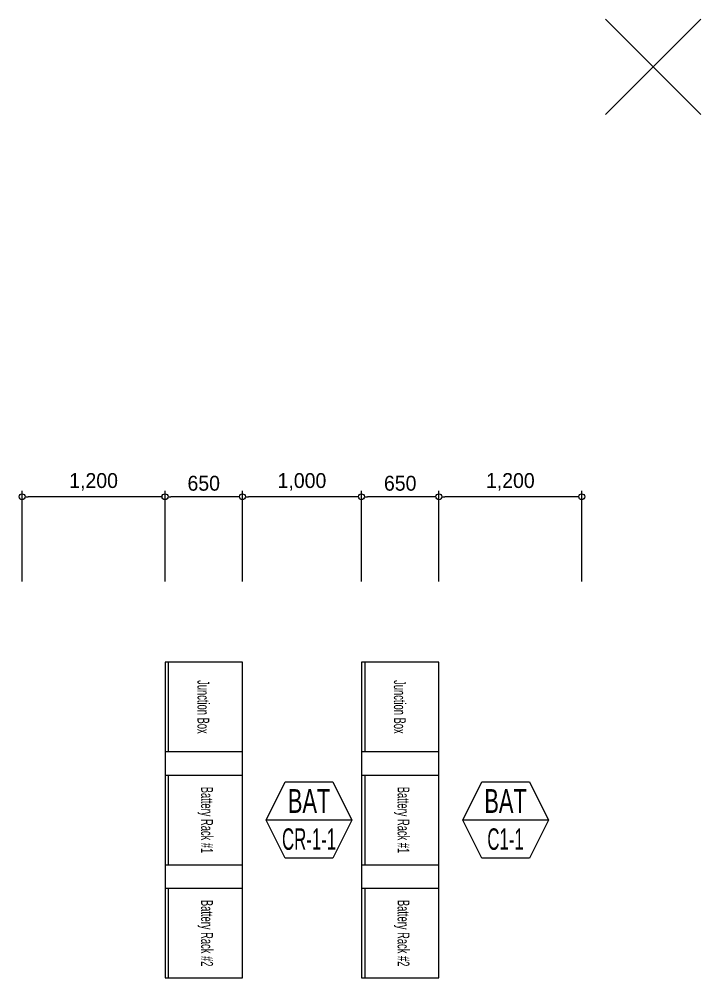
# Model space of a CAD drawing. Header units: millimetres. Extents: x 89978 to 501025, y -351975 to 835730.
# Drawn here: x 129429 to 135154, y -215445 to -207395 of the extents above; entities that cross this region are included whole.
import ezdxf
from ezdxf.enums import TextEntityAlignment as Align

# ---------------------------------------------------------------- set-up
doc = ezdxf.new("R2010")
doc.units = ezdxf.units.MM
doc.header["$LTSCALE"] = 150
doc.layers.get('Defpoints').update_dxf_attribs({"color": 150})
for name, color, linetype in [('------00 Switch Gear', 3, 'Continuous'), ('------00 Switch Gear_GIS', 3, 'Continuous'), ('------00 Switch Gear_Number', 1, 'Continuous'), ('-----36 Dimension', 1, 'Continuous')]:
    doc.layers.add(name, color=color, linetype=linetype)
doc.layers.add('X-1F-PLAN$0$A-ETC-전기 NOPLOT', color=163, linetype='Continuous', plot=False)
doc.styles.add('ELEC', font='')
doc.styles.get('ELEC').set_extended_font_data('Dotum')
doc.dimstyles.new('ELEC', dxfattribs={"dimscale": 100, "dimtxt": 2, "dimasz": 1, "dimexe": 2, "dimexo": 1, "dimgap": 1, "dimtad": 1, "dimdec": 0, "dimrnd": 0.25, "dimzin": 9, "dimdsep": 32, "dimlunit": 6, "dimtxsty": 'ELEC', "dimblk": 'Z_DOT', "dimcen": 3, "dimclrd": 7, "dimclre": 7, "dimclrt": 3, "dimadec": 0, "dimazin": 0, "dimtfac": 1, "dimtdec": 0, "dimtix": 1, "dimtmove": 2, "dimatfit": 1, "dimfxl": 1, "dimarcsym": 0})

# ---------------------------------------------------------------- blocks, each defined once
blk = doc.blocks.new('X-1F-PLAN$0$GIS(2)')
at = {"layer": 'X-1F-PLAN$0$A-ETC-전기 NOPLOT'}
for p, q in [((-2723.7, 15874.6), (-1923.7, 15074.6)), ((-2723.7, 15074.6), (-1923.7, 15874.6))]:
    blk.add_line(p, q, dxfattribs=at)
blk = doc.blocks.new('A$C2e8f9a8b')
at = {"color": 0}
blk.add_line((30, 750), (30, 0), dxfattribs=at)
blk.add_lwpolyline([(650, 0), (0, 0), (0, 750), (650, 750)], close=True, dxfattribs=at)
blk = doc.blocks.new('_DOTBLANK')
at = {"color": 0, "linetype": 'ByBlock'}
blk.add_line((-0.5, 0), (-1, 0), dxfattribs=at)
blk.add_circle((0, 0), 0.5, dxfattribs=at)
blk = doc.blocks.new('*D714')
at = {"layer": '-----36 Dimension', "color": 0, "lineweight": -2, "transparency": 16777216}
for p, q in [((129453.6, -212117.6), (129453.6, -211355.4)), ((130653.6, -212116), (130653.6, -211355.4)), ((130603.6, -211405.4), (129503.6, -211405.4))]:
    blk.add_line(p, q, dxfattribs=at)
at = {"layer": 'Defpoints', "color": 0, "transparency": 16777216}
for p in [(129453.6, -211405.4), (129453.6, -212167.6), (130653.6, -212166)]:
    blk.add_point(p, dxfattribs=at)
at = {"layer": '-----36 Dimension', "color": 0, "lineweight": -2, "transparency": 16777216, "xscale": 50, "yscale": 50, "zscale": 50, "rotation": 180}
blk.add_blockref('_DOTBLANK', (129453.6, -211405.4), dxfattribs=at)
at = {"layer": '-----36 Dimension', "color": 0, "lineweight": -2, "transparency": 16777216, "xscale": 50, "yscale": 50, "zscale": 50}
blk.add_blockref('_DOTBLANK', (130653.6, -211405.4), dxfattribs=at)
at = {"layer": '-----36 Dimension', "color": 0, "transparency": 16777216, "insert": (130053.6, -211280.8), "char_height": 125, "attachment_point": 5, "style": 'ELEC'}
blk.add_mtext('1,200', dxfattribs=at)
blk = doc.blocks.new('Z_DOT')
for p, q in [((0, -2), (0, 2)), ((-2, 0), (2, 0))]:
    blk.add_line(p, q)
for radius in [2.5, 1.25]:
    blk.add_circle((0, 0), radius)
blk = doc.blocks.new('*D715')
at = {"layer": '-----36 Dimension', "color": 0, "lineweight": -2, "transparency": 16777216}
for p, q in [((130653.6, -212117.6), (130653.6, -211355.4)), ((131303.6, -212116), (131303.6, -211355.4)), ((131253.6, -211405.4), (130703.6, -211405.4))]:
    blk.add_line(p, q, dxfattribs=at)
at = {"layer": 'Defpoints', "color": 0, "transparency": 16777216}
for p in [(130653.6, -211405.4), (130653.6, -212167.6), (131303.6, -212166)]:
    blk.add_point(p, dxfattribs=at)
at = {"layer": '-----36 Dimension', "color": 0, "lineweight": -2, "transparency": 16777216, "xscale": 50, "yscale": 50, "zscale": 50, "rotation": 180}
blk.add_blockref('_DOTBLANK', (130653.6, -211405.4), dxfattribs=at)
at = {"layer": '-----36 Dimension', "color": 0, "lineweight": -2, "transparency": 16777216, "xscale": 50, "yscale": 50, "zscale": 50}
blk.add_blockref('_DOTBLANK', (131303.6, -211405.4), dxfattribs=at)
at = {"layer": '-----36 Dimension', "color": 0, "transparency": 16777216, "insert": (130978.6, -211292.8), "char_height": 125, "attachment_point": 5, "style": 'ELEC'}
blk.add_mtext('650', dxfattribs=at)
blk = doc.blocks.new('*D716')
at = {"layer": '-----36 Dimension', "color": 0, "lineweight": -2, "transparency": 16777216}
for p, q in [((131303.6, -212117.6), (131303.6, -211355.4)), ((132303.6, -212116), (132303.6, -211355.4)), ((132253.6, -211405.4), (131353.6, -211405.4))]:
    blk.add_line(p, q, dxfattribs=at)
at = {"layer": 'Defpoints', "color": 0, "transparency": 16777216}
for p in [(131303.6, -211405.4), (131303.6, -212167.6), (132303.6, -212166)]:
    blk.add_point(p, dxfattribs=at)
at = {"layer": '-----36 Dimension', "color": 0, "lineweight": -2, "transparency": 16777216, "xscale": 50, "yscale": 50, "zscale": 50, "rotation": 180}
blk.add_blockref('_DOTBLANK', (131303.6, -211405.4), dxfattribs=at)
at = {"layer": '-----36 Dimension', "color": 0, "lineweight": -2, "transparency": 16777216, "xscale": 50, "yscale": 50, "zscale": 50}
blk.add_blockref('_DOTBLANK', (132303.6, -211405.4), dxfattribs=at)
at = {"layer": '-----36 Dimension', "color": 0, "transparency": 16777216, "insert": (131803.6, -211280.8), "char_height": 125, "attachment_point": 5, "style": 'ELEC'}
blk.add_mtext('1,000', dxfattribs=at)
blk = doc.blocks.new('*D717')
at = {"layer": '-----36 Dimension', "color": 0, "lineweight": -2, "transparency": 16777216}
for p, q in [((132303.6, -212117.6), (132303.6, -211355.4)), ((132953.6, -212116), (132953.6, -211355.4)), ((132903.6, -211405.4), (132353.6, -211405.4))]:
    blk.add_line(p, q, dxfattribs=at)
at = {"layer": 'Defpoints', "color": 0, "transparency": 16777216}
for p in [(132303.6, -211405.4), (132303.6, -212167.6), (132953.6, -212166)]:
    blk.add_point(p, dxfattribs=at)
at = {"layer": '-----36 Dimension', "color": 0, "lineweight": -2, "transparency": 16777216, "xscale": 50, "yscale": 50, "zscale": 50, "rotation": 180}
blk.add_blockref('_DOTBLANK', (132303.6, -211405.4), dxfattribs=at)
at = {"layer": '-----36 Dimension', "color": 0, "lineweight": -2, "transparency": 16777216, "xscale": 50, "yscale": 50, "zscale": 50}
blk.add_blockref('_DOTBLANK', (132953.6, -211405.4), dxfattribs=at)
at = {"layer": '-----36 Dimension', "color": 0, "transparency": 16777216, "insert": (132628.6, -211292.8), "char_height": 125, "attachment_point": 5, "style": 'ELEC'}
blk.add_mtext('650', dxfattribs=at)
blk = doc.blocks.new('*D718')
at = {"layer": '-----36 Dimension', "color": 0, "lineweight": -2, "transparency": 16777216}
for p, q in [((132953.6, -212117.6), (132953.6, -211355.4)), ((134153.6, -212116), (134153.6, -211355.4)), ((134103.6, -211405.4), (133003.6, -211405.4))]:
    blk.add_line(p, q, dxfattribs=at)
at = {"layer": 'Defpoints', "color": 0, "transparency": 16777216}
for p in [(132953.6, -211405.4), (132953.6, -212167.6), (134153.6, -212166)]:
    blk.add_point(p, dxfattribs=at)
at = {"layer": '-----36 Dimension', "color": 0, "lineweight": -2, "transparency": 16777216, "xscale": 50, "yscale": 50, "zscale": 50, "rotation": 180}
blk.add_blockref('_DOTBLANK', (132953.6, -211405.4), dxfattribs=at)
at = {"layer": '-----36 Dimension', "color": 0, "lineweight": -2, "transparency": 16777216, "xscale": 50, "yscale": 50, "zscale": 50}
blk.add_blockref('_DOTBLANK', (134153.6, -211405.4), dxfattribs=at)
at = {"layer": '-----36 Dimension', "color": 0, "transparency": 16777216, "insert": (133553.6, -211280.8), "char_height": 125, "attachment_point": 5, "style": 'ELEC'}
blk.add_mtext('1,200', dxfattribs=at)

msp = doc.modelspace()

# ---------------------------------------------------------------- linework, layer by layer
at = {"layer": '------00 Switch Gear', "elevation": 0}
msp.add_lwpolyline([(131303.6, -212795), (130653.6, -212795), (130653.6, -215445), (131303.6, -215445)], close=True, dxfattribs=at)
msp.add_lwpolyline([(131303.6, -212795), (130653.6, -212795), (130653.6, -215445), (131303.6, -215445)], close=True, dxfattribs=at)
at = {"layer": '------00 Switch Gear'}
msp.add_lwpolyline([(132953.6, -212795), (132303.6, -212795), (132303.6, -215445), (132953.6, -215445)], close=True, dxfattribs=at)
msp.add_lwpolyline([(132953.6, -212795), (132303.6, -212795), (132303.6, -215445), (132953.6, -215445)], close=True, dxfattribs=at)
at = {"layer": '------00 Switch Gear_Number', "elevation": 0}
msp.add_lwpolyline([(132223.6, -214120), (131503.6, -214120), (131663.2, -213800), (132063.9, -213800), (132223.6, -214120), (132063.9, -214440), (131663.2, -214440), (131503.6, -214120)], dxfattribs=at)
msp.add_lwpolyline([(132223.6, -214120), (131503.6, -214120), (131663.2, -213800), (132063.9, -213800), (132223.6, -214120), (132063.9, -214440), (131663.2, -214440), (131503.6, -214120)], dxfattribs=at)
at = {"layer": '------00 Switch Gear_Number'}
msp.add_lwpolyline([(133873.6, -214120), (133153.6, -214120), (133313.2, -213800), (133713.9, -213800), (133873.6, -214120), (133713.9, -214440), (133313.2, -214440), (133153.6, -214120)], dxfattribs=at)
msp.add_lwpolyline([(133873.6, -214120), (133153.6, -214120), (133313.2, -213800), (133713.9, -213800), (133873.6, -214120), (133713.9, -214440), (133313.2, -214440), (133153.6, -214120)], dxfattribs=at)

# ---------------------------------------------------------------- block references
at = {"layer": '------00 Switch Gear', "xscale": -1, "rotation": 180}
for p in [(130653.6, -212795), (130653.6, -212795), (132303.6, -212795), (132303.6, -212795), (130653.6, -213745), (130653.6, -213745), (132303.6, -213745), (132303.6, -213745), (130653.6, -214695), (130653.6, -214695), (132303.6, -214695), (132303.6, -214695)]:
    msp.add_blockref('A$C2e8f9a8b', p, dxfattribs=at)
at = {"layer": '------00 Switch Gear_GIS', "color": 3}
msp.add_blockref('X-1F-PLAN$0$GIS(2)', (137077.2, -223269.6), dxfattribs=at)

# ---------------------------------------------------------------- texts
at = {"layer": '------00 Switch Gear', "style": 'ELEC', "width": 0.6}
for s, p in [('Junction Box', (130976, -213170)), ('Junction Box', (130976, -213170)), ('Junction Box', (132626, -213170)), ('Junction Box', (132626, -213170)), ('Battery Rack #1', (131006.6, -214120)), ('Battery Rack #1', (131006.6, -214120)), ('Battery Rack #1', (132656.6, -214120)), ('Battery Rack #1', (132656.6, -214120)), ('Battery Rack #2', (131006.6, -215070)), ('Battery Rack #2', (131006.6, -215070)), ('Battery Rack #2', (132656.6, -215070)), ('Battery Rack #2', (132656.6, -215070))]:
    msp.add_text(s, height=100, rotation=270, dxfattribs=at).set_placement(p, align=Align.MIDDLE_CENTER)
at = {"layer": '------00 Switch Gear_Number', "color": 0, "style": 'ELEC'}
for s, height, width, p in [('BAT', 200, 0.7, (131863.6, -213960)), ('BAT', 200, 0.7, (133513.6, -213960)), ('CR-1-1', 180, 0.6, (131863.6, -214280)), ('C1-1', 180, 0.6, (133513.6, -214280))]:
    msp.add_text(s, height=height, dxfattribs=dict(at, width=width)).set_placement(p, align=Align.MIDDLE_CENTER)

# ---------------------------------------------------------------- dimensions: what is measured, and where the dimension line sits
at = {"layer": '-----36 Dimension'}
for base, p1, p2, picture, middle in [((129453.6, -211405.4), (130653.6, -212166), (129453.6, -212167.6), '*D714', (130053.6, -211280.8)), ((130653.6, -211405.4), (131303.6, -212166), (130653.6, -212167.6), '*D715', (130978.6, -211292.8)), ((131303.6, -211405.4), (132303.6, -212166), (131303.6, -212167.6), '*D716', (131803.6, -211280.8)), ((132303.6, -211405.4), (132953.6, -212166), (132303.6, -212167.6), '*D717', (132628.6, -211292.8)), ((132953.6, -211405.4), (134153.6, -212166), (132953.6, -212167.6), '*D718', (133553.6, -211280.8))]:
    dim = msp.add_linear_dim(base=base, p1=p1, p2=p2, dimstyle='ELEC', override={"dimscale": 50, "dimtxt": 2.5, "dimexe": 1, "dimtad": 2, "dimblk1": 'DOTBLANK', "dimblk2": 'DOTBLANK', "dimsah": 1, "dimclrd": 0, "dimclre": 0, "dimclrt": 0}, dxfattribs=at)
    dim.commit()
    dim.dimension.update_dxf_attribs({"geometry": picture, "text_midpoint": middle})

doc.saveas('drawing.dxf')
